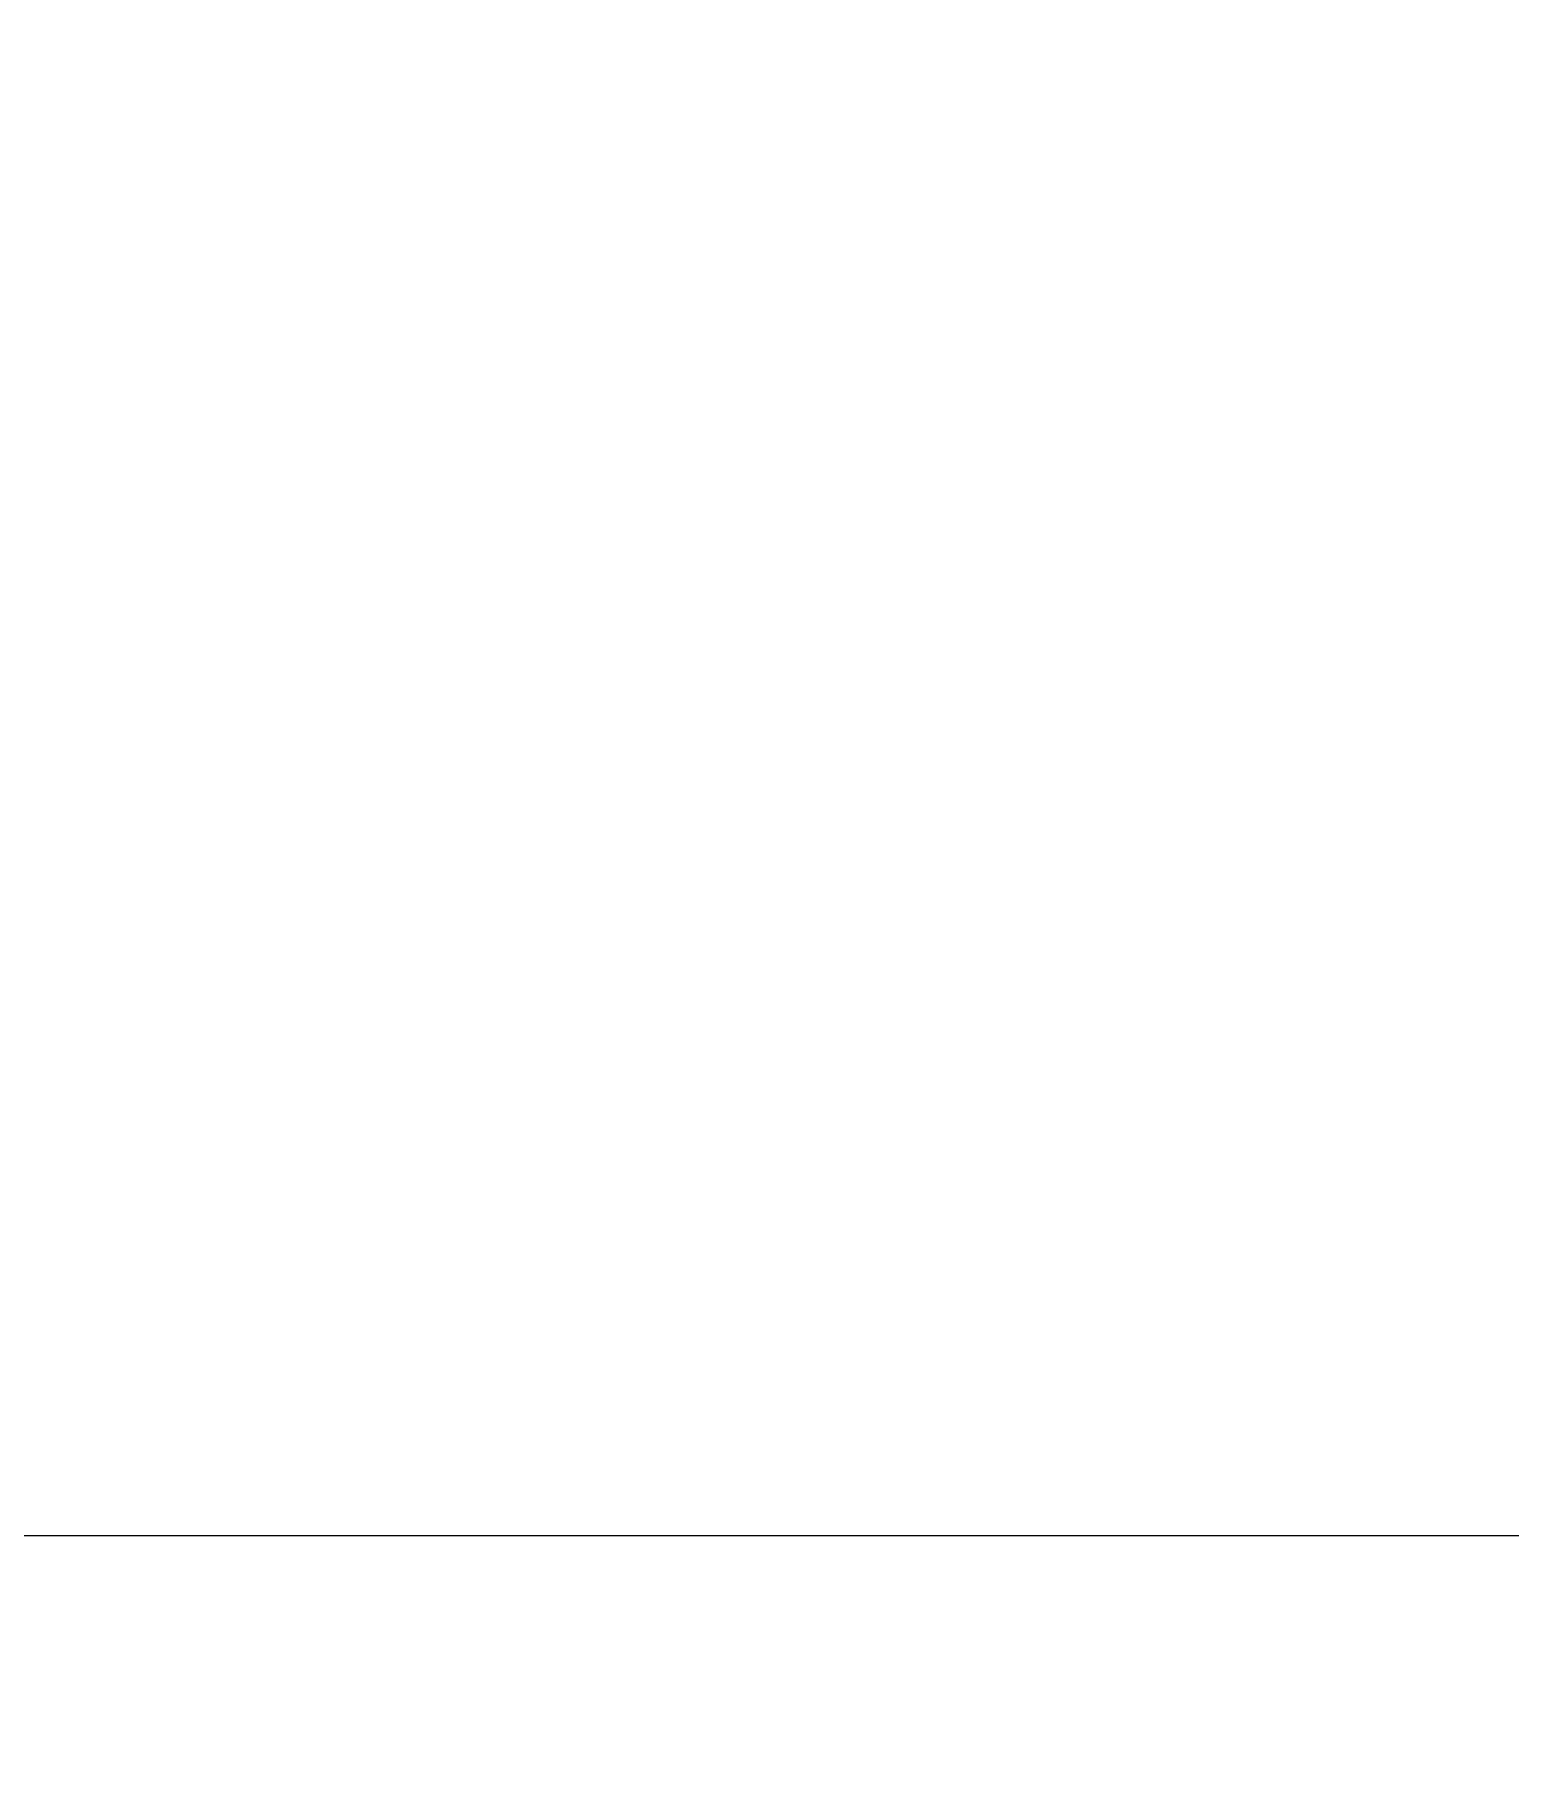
# Model space of a CAD drawing. Header units: millimetres. Extents: x -46397 to 283259, y -8690 to 23983.
# Drawn here: x 124102.7 to 124296.8, y -1252.8 to -1025 of the extents above; entities that cross this region are included whole.
import ezdxf

# ---------------------------------------------------------------- set-up
doc = ezdxf.new("R2010")
doc.units = ezdxf.units.MM
doc.layers.get('Defpoints').update_dxf_attribs({"lineweight": 0})
doc.layers.add('PHANTOM 2', color=8, linetype='Continuous', lineweight=0)
doc.styles.add('GHI CHÚ 1', font='isocp_IV25.ttf', dxfattribs={"width": 0.8})
doc.dimstyles.new('1-30SCALE', dxfattribs={"dimtxt": 75, "dimasz": 75, "dimexe": 37.5, "dimexo": 30, "dimgap": 30, "dimtad": 1, "dimtoh": 1, "dimdec": 0, "dimdsep": 46, "dimtxsty": 'GHI CHÚ 1', "dimcen": 0.09, "dimclrd": 256, "dimclre": 256, "dimclrt": 2, "dimadec": 0, "dimazin": 0, "dimtfac": 1, "dimtdec": 0, "dimtofl": 0, "dimtmove": 0, "dimatfit": 3, "dimfxl": 1, "dimlwd": 0, "dimlwe": 0, "dimarcsym": 0})

# ---------------------------------------------------------------- blocks, each defined once
blk = doc.blocks.new('*D518')
at = {"layer": 'Defpoints', "color": 0, "transparency": 16777216}
for p in [(122661.61, -795.66, -1.5), (124431.43, -805.32, -1.5), (124431.43, -1222.76)]:
    blk.add_point(p, dxfattribs=at)
at = {"layer": 'PHANTOM 2', "linetype": 'Continuous', "lineweight": 0, "transparency": 16777216}
for p, q in [((122661.61, -825.66), (122661.61, -1252.76)), ((124431.43, -835.32), (124431.43, -1252.76)), ((122751.61, -1222.76), (124341.43, -1222.76))]:
    blk.add_line(p, q, dxfattribs=at)
at = {"layer": 'PHANTOM 2', "transparency": 16777216}
for points in [[(122751.61, -1207.76), (122751.61, -1237.76), (122661.61, -1222.76)], [(124341.43, -1207.76), (124341.43, -1237.76), (124431.43, -1222.76)]]:
    blk.add_solid(points, dxfattribs=at)
at = {"layer": 'PHANTOM 2', "color": 2, "transparency": 16777216, "insert": (123261.37, -1145.78), "char_height": 95, "attachment_point": 5, "style": 'GHI CHÚ 1'}
blk.add_mtext('1770', dxfattribs=at)

msp = doc.modelspace()

# ---------------------------------------------------------------- dimensions: what is measured, and where the dimension line sits
at = {"layer": 'PHANTOM 2'}
dim = msp.add_linear_dim(base=(124431.43, -1222.76), p1=(122661.61, -795.66, -1.5), p2=(124431.43, -805.32, -1.5), dimstyle='1-30SCALE', override={"dimtxt": 95, "dimasz": 90, "dimexe": 30, "dimtmove": 1}, dxfattribs=at)
dim.commit()
dim.dimension.update_dxf_attribs({"geometry": '*D518', "text_midpoint": (123261.37, -1223.28), "dimtype": 160})

doc.saveas('drawing.dxf')
